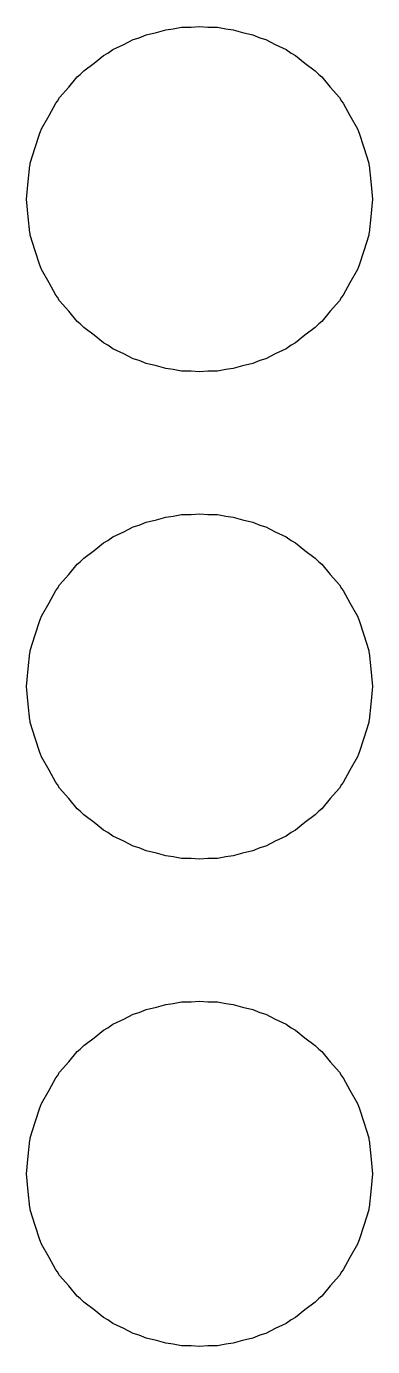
# Model space of a CAD drawing. Extents: x 0.85 to 5.51, y -4.12 to -1.38.
# Drawn here: x 3.9645 to 4.0355, y -2.7355 to -2.4646 of the extents above; entities that cross this region are included whole.
import ezdxf

# ---------------------------------------------------------------- set-up
doc = ezdxf.new("R2010")
doc.units = 0
doc.header["$MEASUREMENT"] = 0
doc.layers.add('BLACK', color=7, linetype='CONTINUOUS')

msp = doc.modelspace()

# ---------------------------------------------------------------- linework, layer by layer
at = {"layer": 'BLACK', "linetype": 'CONTINUOUS'}
for p, q in [((3.99308, -2.46523), (3.99459, -2.46508)), ((3.99459, -2.46508), (3.99629, -2.46472)), ((3.99629, -2.46472), (3.99827, -2.46472)), ((3.99827, -2.46472), (4, -2.46455)), ((4, -2.46455), (4.00173, -2.46472)), ((4.00173, -2.46472), (4.00371, -2.46472)), ((4.00371, -2.46472), (4.00541, -2.46508)), ((4.00541, -2.46508), (4.00692, -2.46523)), ((3.98449, -2.46829), (3.98643, -2.46725)), ((3.98643, -2.46725), (3.98766, -2.46688)), ((3.98766, -2.46688), (3.98904, -2.46626)), ((3.98904, -2.46626), (3.9912, -2.4658)), ((3.9912, -2.4658), (3.99308, -2.46523)), ((4.00692, -2.46523), (4.0088, -2.4658)), ((4.0088, -2.4658), (4.01096, -2.46626)), ((4.01096, -2.46626), (4.01234, -2.46688)), ((4.01234, -2.46688), (4.01357, -2.46725)), ((4.01357, -2.46725), (4.01551, -2.46829)), ((3.97843, -2.47207), (3.98031, -2.47053)), ((3.98031, -2.47053), (3.98123, -2.47003)), ((3.98123, -2.47003), (3.98226, -2.46928)), ((3.98226, -2.46928), (3.98449, -2.46829)), ((4.01551, -2.46829), (4.01774, -2.46928)), ((4.01774, -2.46928), (4.01877, -2.47003)), ((4.01877, -2.47003), (4.01969, -2.47053)), ((4.01969, -2.47053), (4.02157, -2.47207)), ((3.97626, -2.47364), (3.97843, -2.47207)), ((4.02157, -2.47207), (4.02374, -2.47364)), ((3.97324, -2.47699), (3.97493, -2.47493)), ((3.97493, -2.47493), (3.97556, -2.47442)), ((3.97556, -2.47442), (3.97626, -2.47364)), ((4.02374, -2.47364), (4.02444, -2.47442)), ((4.02444, -2.47442), (4.02507, -2.47493)), ((4.02507, -2.47493), (4.02675, -2.47699)), ((3.9713, -2.47915), (3.97324, -2.47699)), ((4.02675, -2.47699), (4.0287, -2.47915)), ((3.96916, -2.48286), (3.97053, -2.48031)), ((3.97053, -2.48031), (3.97089, -2.47986)), ((3.97089, -2.47986), (3.9713, -2.47915)), ((4.0287, -2.47915), (4.02911, -2.47986)), ((4.02911, -2.47986), (4.02947, -2.48031)), ((4.02947, -2.48031), (4.03084, -2.48286)), ((3.96759, -2.48557), (3.96916, -2.48286)), ((4.03084, -2.48286), (4.03241, -2.48557)), ((3.96634, -2.48942), (3.96725, -2.48643)), ((3.96725, -2.48643), (3.96741, -2.48613)), ((3.96741, -2.48613), (3.96759, -2.48557)), ((4.03241, -2.48557), (4.03259, -2.48613)), ((4.03259, -2.48613), (4.03275, -2.48643)), ((4.03275, -2.48643), (4.03366, -2.48942)), ((3.9653, -2.49262), (3.96634, -2.48942)), ((4.03366, -2.48942), (4.0347, -2.49262)), ((3.96491, -2.4964), (3.96523, -2.49308)), ((3.96523, -2.49308), (3.96527, -2.49297)), ((3.96527, -2.49297), (3.9653, -2.49262)), ((4.0347, -2.49262), (4.03473, -2.49297)), ((4.03473, -2.49297), (4.03477, -2.49308)), ((4.03477, -2.49308), (4.03509, -2.4964)), ((3.96453, -2.5), (3.96491, -2.4964)), ((4.03509, -2.4964), (4.03547, -2.5)), ((3.96491, -2.5036), (3.96453, -2.5)), ((4.03547, -2.5), (4.03509, -2.5036)), ((3.96523, -2.50692), (3.96491, -2.5036)), ((4.03509, -2.5036), (4.03477, -2.50692)), ((3.96527, -2.50703), (3.96523, -2.50692)), ((3.9653, -2.50738), (3.96527, -2.50703)), ((3.96634, -2.51058), (3.9653, -2.50738)), ((4.0347, -2.50738), (4.03366, -2.51058)), ((4.03473, -2.50703), (4.0347, -2.50738)), ((4.03477, -2.50692), (4.03473, -2.50703)), ((3.96725, -2.51357), (3.96634, -2.51058)), ((4.03366, -2.51058), (4.03275, -2.51357)), ((3.96741, -2.51387), (3.96725, -2.51357)), ((3.96759, -2.51443), (3.96741, -2.51387)), ((4.03259, -2.51387), (4.03241, -2.51443)), ((4.03275, -2.51357), (4.03259, -2.51387)), ((3.96916, -2.51714), (3.96759, -2.51443)), ((4.03241, -2.51443), (4.03084, -2.51714)), ((3.97053, -2.51969), (3.96916, -2.51714)), ((4.03084, -2.51714), (4.02947, -2.51969)), ((3.97089, -2.52014), (3.97053, -2.51969)), ((3.9713, -2.52085), (3.97089, -2.52014)), ((3.97325, -2.52301), (3.9713, -2.52085)), ((4.0287, -2.52085), (4.02675, -2.52301)), ((4.02911, -2.52014), (4.0287, -2.52085)), ((4.02947, -2.51969), (4.02911, -2.52014)), ((3.97493, -2.52507), (3.97325, -2.52301)), ((4.02675, -2.52301), (4.02507, -2.52507)), ((3.97556, -2.52558), (3.97493, -2.52507)), ((3.97626, -2.52636), (3.97556, -2.52558)), ((3.97843, -2.52793), (3.97626, -2.52636)), ((4.02374, -2.52636), (4.02157, -2.52793)), ((4.02444, -2.52558), (4.02374, -2.52636)), ((4.02507, -2.52507), (4.02444, -2.52558)), ((3.98031, -2.52947), (3.97843, -2.52793)), ((3.98123, -2.52997), (3.98031, -2.52947)), ((3.98226, -2.53072), (3.98123, -2.52997)), ((4.01877, -2.52997), (4.01774, -2.53072)), ((4.01969, -2.52947), (4.01877, -2.52997)), ((4.02157, -2.52793), (4.01969, -2.52947)), ((3.98449, -2.53171), (3.98226, -2.53072)), ((3.98643, -2.53275), (3.98449, -2.53171)), ((3.98766, -2.53312), (3.98643, -2.53275)), ((4.01357, -2.53275), (4.01234, -2.53312)), ((4.01551, -2.53171), (4.01357, -2.53275)), ((4.01774, -2.53072), (4.01551, -2.53171)), ((3.98904, -2.53374), (3.98766, -2.53312)), ((3.9912, -2.5342), (3.98904, -2.53374)), ((3.99308, -2.53477), (3.9912, -2.5342)), ((3.99459, -2.53492), (3.99308, -2.53477)), ((3.99629, -2.53528), (3.99459, -2.53492)), ((3.99827, -2.53528), (3.99629, -2.53528)), ((4, -2.53545), (3.99827, -2.53528)), ((4.00173, -2.53528), (4, -2.53545)), ((4.00371, -2.53528), (4.00173, -2.53528)), ((4.00541, -2.53492), (4.00371, -2.53528)), ((4.00692, -2.53477), (4.00541, -2.53492)), ((4.0088, -2.5342), (4.00692, -2.53477)), ((4.01096, -2.53374), (4.0088, -2.5342)), ((4.01234, -2.53312), (4.01096, -2.53374)), ((3.9912, -2.5658), (3.99308, -2.56523)), ((3.99308, -2.56523), (3.99459, -2.56508)), ((3.99459, -2.56508), (3.99629, -2.56472)), ((3.99629, -2.56472), (3.99827, -2.56472)), ((3.99827, -2.56472), (4, -2.56455)), ((4, -2.56455), (4.00173, -2.56472)), ((4.00173, -2.56472), (4.00371, -2.56472)), ((4.00371, -2.56472), (4.00541, -2.56508)), ((4.00541, -2.56508), (4.00692, -2.56523)), ((4.00692, -2.56523), (4.0088, -2.5658)), ((3.98449, -2.56829), (3.98643, -2.56725)), ((3.98643, -2.56725), (3.98766, -2.56688)), ((3.98766, -2.56688), (3.98904, -2.56626)), ((3.98904, -2.56626), (3.9912, -2.5658)), ((4.0088, -2.5658), (4.01096, -2.56626)), ((4.01096, -2.56626), (4.01234, -2.56688)), ((4.01234, -2.56688), (4.01357, -2.56725)), ((4.01357, -2.56725), (4.01551, -2.56829)), ((3.97843, -2.57207), (3.98031, -2.57053)), ((3.98031, -2.57053), (3.98123, -2.57003)), ((3.98123, -2.57003), (3.98226, -2.56928)), ((3.98226, -2.56928), (3.98449, -2.56829)), ((4.01551, -2.56829), (4.01774, -2.56928)), ((4.01774, -2.56928), (4.01877, -2.57003)), ((4.01877, -2.57003), (4.01969, -2.57053)), ((4.01969, -2.57053), (4.02157, -2.57207)), ((3.97626, -2.57364), (3.97843, -2.57207)), ((4.02157, -2.57207), (4.02374, -2.57364)), ((3.97324, -2.57699), (3.97493, -2.57493)), ((3.97493, -2.57493), (3.97556, -2.57442)), ((3.97556, -2.57442), (3.97626, -2.57364)), ((4.02374, -2.57364), (4.02444, -2.57442)), ((4.02444, -2.57442), (4.02507, -2.57493)), ((4.02507, -2.57493), (4.02675, -2.57699)), ((3.9713, -2.57915), (3.97324, -2.57699)), ((4.02675, -2.57699), (4.0287, -2.57915)), ((3.96916, -2.58286), (3.97053, -2.58031)), ((3.97053, -2.58031), (3.97089, -2.57986)), ((3.97089, -2.57986), (3.9713, -2.57915)), ((4.0287, -2.57915), (4.02911, -2.57986)), ((4.02911, -2.57986), (4.02947, -2.58031)), ((4.02947, -2.58031), (4.03084, -2.58286)), ((3.96759, -2.58557), (3.96916, -2.58286)), ((4.03084, -2.58286), (4.03241, -2.58557)), ((3.96634, -2.58942), (3.96725, -2.58643)), ((3.96725, -2.58643), (3.96741, -2.58613)), ((3.96741, -2.58613), (3.96759, -2.58557)), ((4.03241, -2.58557), (4.03259, -2.58613)), ((4.03259, -2.58613), (4.03275, -2.58643)), ((4.03275, -2.58643), (4.03366, -2.58942)), ((3.9653, -2.59262), (3.96634, -2.58942)), ((4.03366, -2.58942), (4.0347, -2.59262)), ((3.96491, -2.5964), (3.96523, -2.59308)), ((3.96523, -2.59308), (3.96527, -2.59297)), ((3.96527, -2.59297), (3.9653, -2.59262)), ((4.0347, -2.59262), (4.03473, -2.59297)), ((4.03473, -2.59297), (4.03477, -2.59308)), ((4.03477, -2.59308), (4.03509, -2.5964)), ((3.96453, -2.6), (3.96491, -2.5964)), ((4.03509, -2.5964), (4.03547, -2.6)), ((3.96491, -2.6036), (3.96453, -2.6)), ((4.03547, -2.6), (4.03509, -2.6036)), ((3.96523, -2.60692), (3.96491, -2.6036)), ((4.03509, -2.6036), (4.03477, -2.60692)), ((3.96527, -2.60703), (3.96523, -2.60692)), ((3.9653, -2.60738), (3.96527, -2.60703)), ((3.96634, -2.61058), (3.9653, -2.60738)), ((4.0347, -2.60738), (4.03366, -2.61058)), ((4.03473, -2.60703), (4.0347, -2.60738)), ((4.03477, -2.60692), (4.03473, -2.60703)), ((3.96725, -2.61357), (3.96634, -2.61058)), ((4.03366, -2.61058), (4.03275, -2.61357)), ((3.96741, -2.61387), (3.96725, -2.61357)), ((3.96759, -2.61443), (3.96741, -2.61387)), ((4.03259, -2.61387), (4.03241, -2.61443)), ((4.03275, -2.61357), (4.03259, -2.61387)), ((3.96916, -2.61714), (3.96759, -2.61443)), ((4.03241, -2.61443), (4.03084, -2.61714)), ((3.97053, -2.61969), (3.96916, -2.61714)), ((4.03084, -2.61714), (4.02947, -2.61969)), ((3.97089, -2.62014), (3.97053, -2.61969)), ((3.9713, -2.62085), (3.97089, -2.62014)), ((3.97325, -2.62301), (3.9713, -2.62085)), ((4.0287, -2.62085), (4.02675, -2.62301)), ((4.02911, -2.62014), (4.0287, -2.62085)), ((4.02947, -2.61969), (4.02911, -2.62014)), ((3.97493, -2.62507), (3.97325, -2.62301)), ((4.02675, -2.62301), (4.02507, -2.62507)), ((3.97556, -2.62558), (3.97493, -2.62507)), ((3.97626, -2.62636), (3.97556, -2.62558)), ((3.97843, -2.62793), (3.97626, -2.62636)), ((4.02374, -2.62636), (4.02157, -2.62793)), ((4.02444, -2.62558), (4.02374, -2.62636)), ((4.02507, -2.62507), (4.02444, -2.62558)), ((3.98031, -2.62947), (3.97843, -2.62793)), ((3.98123, -2.62997), (3.98031, -2.62947)), ((3.98226, -2.63072), (3.98123, -2.62997)), ((4.01877, -2.62997), (4.01774, -2.63072)), ((4.01969, -2.62947), (4.01877, -2.62997)), ((4.02157, -2.62793), (4.01969, -2.62947)), ((3.98449, -2.63171), (3.98226, -2.63072)), ((3.98643, -2.63275), (3.98449, -2.63171)), ((3.98766, -2.63312), (3.98643, -2.63275)), ((3.98904, -2.63374), (3.98766, -2.63312)), ((4.01234, -2.63312), (4.01096, -2.63374)), ((4.01357, -2.63275), (4.01234, -2.63312)), ((4.01551, -2.63171), (4.01357, -2.63275)), ((4.01774, -2.63072), (4.01551, -2.63171)), ((3.9912, -2.6342), (3.98904, -2.63374)), ((3.99308, -2.63477), (3.9912, -2.6342)), ((3.99459, -2.63492), (3.99308, -2.63477)), ((3.99629, -2.63528), (3.99459, -2.63492)), ((3.99827, -2.63528), (3.99629, -2.63528)), ((4, -2.63545), (3.99827, -2.63528)), ((4.00173, -2.63528), (4, -2.63545)), ((4.00371, -2.63528), (4.00173, -2.63528)), ((4.00541, -2.63492), (4.00371, -2.63528)), ((4.00692, -2.63477), (4.00541, -2.63492)), ((4.0088, -2.6342), (4.00692, -2.63477)), ((4.01096, -2.63374), (4.0088, -2.6342)), ((3.9912, -2.6658), (3.99308, -2.66523)), ((3.99308, -2.66523), (3.99459, -2.66508)), ((3.99459, -2.66508), (3.99629, -2.66472)), ((3.99629, -2.66472), (3.99827, -2.66472)), ((3.99827, -2.66472), (4, -2.66455)), ((4, -2.66455), (4.00173, -2.66472)), ((4.00173, -2.66472), (4.00371, -2.66472)), ((4.00371, -2.66472), (4.00541, -2.66508)), ((4.00541, -2.66508), (4.00692, -2.66523)), ((4.00692, -2.66523), (4.0088, -2.6658)), ((3.98226, -2.66928), (3.98449, -2.66829)), ((3.98449, -2.66829), (3.98643, -2.66725)), ((3.98643, -2.66725), (3.98766, -2.66688)), ((3.98766, -2.66688), (3.98904, -2.66626)), ((3.98904, -2.66626), (3.9912, -2.6658)), ((4.0088, -2.6658), (4.01096, -2.66626)), ((4.01096, -2.66626), (4.01234, -2.66688)), ((4.01234, -2.66688), (4.01357, -2.66725)), ((4.01357, -2.66725), (4.01551, -2.66829)), ((4.01551, -2.66829), (4.01774, -2.66928)), ((3.97843, -2.67207), (3.98031, -2.67053)), ((3.98031, -2.67053), (3.98123, -2.67003)), ((3.98123, -2.67003), (3.98226, -2.66928)), ((4.01774, -2.66928), (4.01877, -2.67003)), ((4.01877, -2.67003), (4.01969, -2.67053)), ((4.01969, -2.67053), (4.02157, -2.67207)), ((3.97556, -2.67442), (3.97626, -2.67364)), ((3.97626, -2.67364), (3.97843, -2.67207)), ((4.02157, -2.67207), (4.02374, -2.67364)), ((4.02374, -2.67364), (4.02444, -2.67442)), ((3.97324, -2.67699), (3.97493, -2.67493)), ((3.97493, -2.67493), (3.97556, -2.67442)), ((4.02444, -2.67442), (4.02507, -2.67493)), ((4.02507, -2.67493), (4.02675, -2.67699)), ((3.97089, -2.67986), (3.9713, -2.67915)), ((3.9713, -2.67915), (3.97324, -2.67699)), ((4.02675, -2.67699), (4.0287, -2.67915)), ((4.0287, -2.67915), (4.02911, -2.67986)), ((3.96916, -2.68286), (3.97053, -2.68031)), ((3.97053, -2.68031), (3.97089, -2.67986)), ((4.02911, -2.67986), (4.02947, -2.68031)), ((4.02947, -2.68031), (4.03084, -2.68286)), ((3.96759, -2.68557), (3.96916, -2.68286)), ((4.03084, -2.68286), (4.03241, -2.68557)), ((3.96634, -2.68942), (3.96725, -2.68643)), ((3.96725, -2.68643), (3.96741, -2.68613)), ((3.96741, -2.68613), (3.96759, -2.68557)), ((4.03241, -2.68557), (4.03259, -2.68613)), ((4.03259, -2.68613), (4.03275, -2.68643)), ((4.03275, -2.68643), (4.03366, -2.68942)), ((3.9653, -2.69262), (3.96634, -2.68942)), ((4.03366, -2.68942), (4.0347, -2.69262)), ((3.96527, -2.69297), (3.9653, -2.69262)), ((4.0347, -2.69262), (4.03473, -2.69297)), ((3.96491, -2.6964), (3.96523, -2.69308)), ((3.96523, -2.69308), (3.96527, -2.69297)), ((4.03473, -2.69297), (4.03477, -2.69308)), ((4.03477, -2.69308), (4.03509, -2.6964)), ((3.96453, -2.7), (3.96491, -2.6964)), ((4.03509, -2.6964), (4.03547, -2.7)), ((3.96491, -2.7036), (3.96453, -2.7)), ((4.03547, -2.7), (4.03509, -2.7036)), ((3.96523, -2.70692), (3.96491, -2.7036)), ((4.03509, -2.7036), (4.03477, -2.70692)), ((3.96527, -2.70703), (3.96523, -2.70692)), ((3.9653, -2.70738), (3.96527, -2.70703)), ((3.96634, -2.71058), (3.9653, -2.70738)), ((4.0347, -2.70738), (4.03366, -2.71058)), ((4.03473, -2.70703), (4.0347, -2.70738)), ((4.03477, -2.70692), (4.03473, -2.70703)), ((3.96725, -2.71357), (3.96634, -2.71058)), ((4.03366, -2.71058), (4.03275, -2.71357)), ((3.96741, -2.71387), (3.96725, -2.71357)), ((3.96759, -2.71443), (3.96741, -2.71387)), ((4.03259, -2.71387), (4.03241, -2.71443)), ((4.03275, -2.71357), (4.03259, -2.71387)), ((3.96916, -2.71714), (3.96759, -2.71443)), ((4.03241, -2.71443), (4.03084, -2.71714)), ((3.97053, -2.71969), (3.96916, -2.71714)), ((3.97089, -2.72014), (3.97053, -2.71969)), ((4.02947, -2.71969), (4.02911, -2.72014)), ((4.03084, -2.71714), (4.02947, -2.71969)), ((3.9713, -2.72085), (3.97089, -2.72014)), ((3.97325, -2.72301), (3.9713, -2.72085)), ((4.0287, -2.72085), (4.02675, -2.72301)), ((4.02911, -2.72014), (4.0287, -2.72085)), ((3.97493, -2.72507), (3.97325, -2.72301)), ((3.97556, -2.72558), (3.97493, -2.72507)), ((4.02507, -2.72507), (4.02444, -2.72558)), ((4.02675, -2.72301), (4.02507, -2.72507)), ((3.97626, -2.72636), (3.97556, -2.72558)), ((3.97843, -2.72793), (3.97626, -2.72636)), ((3.98031, -2.72947), (3.97843, -2.72793)), ((4.02157, -2.72793), (4.01969, -2.72947)), ((4.02374, -2.72636), (4.02157, -2.72793)), ((4.02444, -2.72558), (4.02374, -2.72636)), ((3.98123, -2.72997), (3.98031, -2.72947)), ((3.98226, -2.73072), (3.98123, -2.72997)), ((4.01877, -2.72997), (4.01774, -2.73072)), ((4.01969, -2.72947), (4.01877, -2.72997)), ((3.98449, -2.73171), (3.98226, -2.73072)), ((3.98643, -2.73275), (3.98449, -2.73171)), ((3.98766, -2.73312), (3.98643, -2.73275)), ((3.98904, -2.73374), (3.98766, -2.73312)), ((4.01234, -2.73312), (4.01096, -2.73374)), ((4.01357, -2.73275), (4.01234, -2.73312)), ((4.01551, -2.73171), (4.01357, -2.73275)), ((4.01774, -2.73072), (4.01551, -2.73171)), ((3.9912, -2.7342), (3.98904, -2.73374)), ((3.99308, -2.73477), (3.9912, -2.7342)), ((3.99459, -2.73492), (3.99308, -2.73477)), ((3.99629, -2.73528), (3.99459, -2.73492)), ((3.99827, -2.73528), (3.99629, -2.73528)), ((4, -2.73545), (3.99827, -2.73528)), ((4.00173, -2.73528), (4, -2.73545)), ((4.00371, -2.73528), (4.00173, -2.73528)), ((4.00541, -2.73492), (4.00371, -2.73528)), ((4.00692, -2.73477), (4.00541, -2.73492)), ((4.0088, -2.7342), (4.00692, -2.73477)), ((4.01096, -2.73374), (4.0088, -2.7342))]:
    msp.add_line(p, q, dxfattribs=at)

doc.saveas('drawing.dxf')
